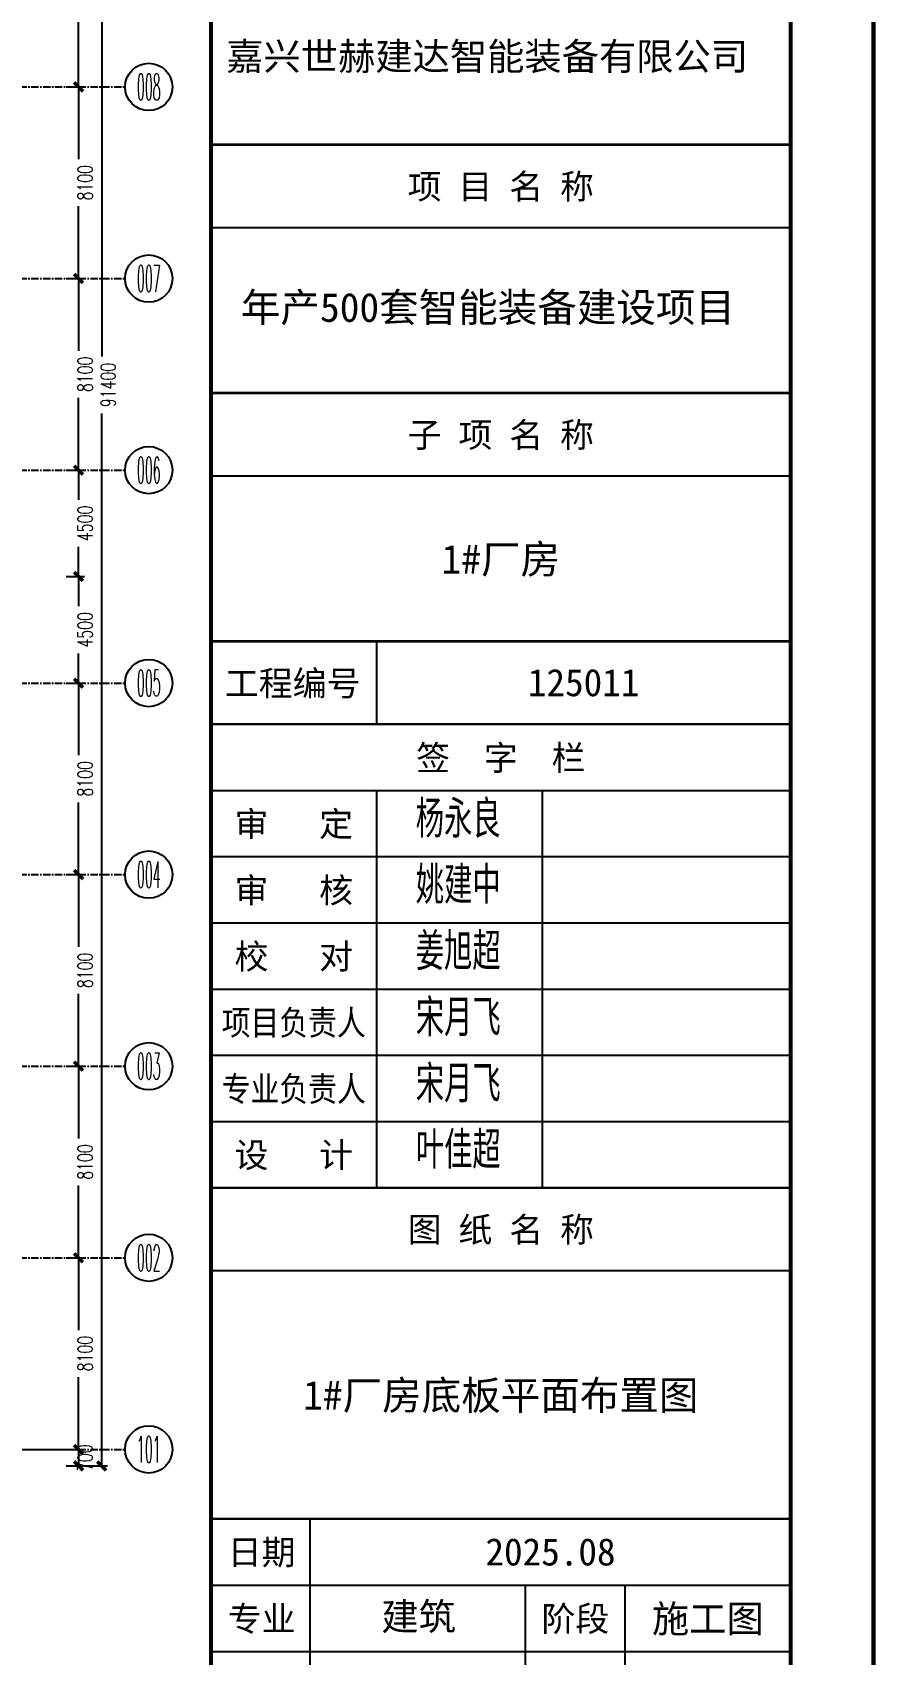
# Model space of a CAD drawing. Extents: x -599358 to 2865263, y -1062760 to 486533.
# Drawn here: x 486112 to 521743, y -888684 to -820106 of the extents above; entities that cross this region are included whole.
import ezdxf
from ezdxf.enums import TextEntityAlignment as Align

# ---------------------------------------------------------------- set-up
doc = ezdxf.new("R2010")
doc.units = 0
doc.linetypes.add('CENTER', pattern=[2, 1.25, -0.25, 0.25, -0.25])
doc.linetypes.add('DOTE', pattern=[2.42, 2, -0.2, 0.02, -0.2])
for name, color, linetype in [('0-cxFrame', 155, 'Continuous'), ('3符号', 173, 'Continuous'), ('A-AXIS-DOTE', 14, 'DOTE'), ('DIM', 173, 'Continuous'), ('DOTE', 1, 'CENTER'), ('qianming', 155, 'Continuous')]:
    doc.layers.add(name, color=color, linetype=linetype)
doc.layers.add('0-cxText', color=131, linetype='Continuous', lineweight=25)
doc.styles.add('_TCH_AXIS', font='COMPLEX', dxfattribs={"bigfont": 'GBCBIG'})
doc.styles.add('BZHZ', font='bzxw', dxfattribs={"width": 0.8, "bigfont": 'bzhz'})
doc.styles.add('cx_biaoti', font='')
doc.styles.add('cx_tuming', font='simhei.ttf')
doc.styles.add('cx_tuqian1', font='宋体.shx')
doc.styles.add('DHTEXT-1', font='romans.shx', dxfattribs={"width": 0.7, "bigfont": 'chinese.shx'})
doc.styles.add('黑体', font='simhei.ttf')
doc.styles.get('cx_biaoti').set_extended_font_data('SimSun')
doc.dimstyles.new('ZN250', dxfattribs={"dimscale": 250, "dimtxt": 2.5, "dimasz": 1.5, "dimexe": 1, "dimexo": 2, "dimgap": 0.9, "dimtad": 1, "dimdec": 0, "dimdsep": 46, "dimtxsty": 'DHTEXT-1', "dimblk": 'ARCHTICK', "dimcen": 2.5, "dimclrd": 173, "dimclre": 173, "dimclrt": 7, "dimazin": 2, "dimtfac": 1, "dimtdec": 0, "dimtix": 1, "dimtmove": 2, "dimatfit": 3, "dimfxl": 0, "dimarcsym": 0})

# ---------------------------------------------------------------- blocks, each defined once
blk = doc.blocks.new('_ArchTick')
at = {"color": 0, "linetype": 'ByBlock', "const_width": 0.4}
blk.add_lwpolyline([(-0.5, -0.5), (0.5, 0.5)], dxfattribs=at)
blk = doc.blocks.new('*D1095')
at = {"layer": 'Defpoints', "color": 0, "ltscale": 2500, "transparency": 16777216}
for p in [(487043, -814311), (487043, -822411), (488059, -822411)]:
    blk.add_point(p, dxfattribs=at)
at = {"layer": 'DIM', "color": 173, "linetype": 'ByBlock', "lineweight": -2, "ltscale": 2500, "transparency": 16777216}
for p, q in [((487543, -814311), (488309, -814311)), ((488059, -814311), (488059, -817366)), ((488059, -822411), (488059, -819357)), ((487543, -822411), (488309, -822411))]:
    blk.add_line(p, q, dxfattribs=at)
at = {"layer": 'DIM', "color": 173, "lineweight": -2, "ltscale": 2500, "transparency": 16777216, "xscale": 375, "yscale": 375, "zscale": 375}
for p, rotation in [((488059, -814311), 90), ((488059, -822411), 270)]:
    blk.add_blockref('_ArchTick', p, dxfattribs=dict(at, rotation=rotation))
at = {"layer": 'DIM', "color": 7, "ltscale": 2500, "transparency": 16777216, "insert": (488334, -818361), "char_height": 625, "attachment_point": 5, "rotation": 90, "style": 'DHTEXT-1'}
blk.add_mtext('8100', dxfattribs=at)
blk = doc.blocks.new('*D1096')
at = {"layer": 'Defpoints', "color": 0, "ltscale": 2500, "transparency": 16777216}
for p in [(487043, -822411), (487043, -830511), (488059, -830511)]:
    blk.add_point(p, dxfattribs=at)
at = {"layer": 'DIM', "color": 173, "linetype": 'ByBlock', "lineweight": -2, "ltscale": 2500, "transparency": 16777216}
for p, q in [((487543, -822411), (488309, -822411)), ((488059, -822411), (488059, -825466)), ((488059, -830511), (488059, -827457)), ((487543, -830511), (488309, -830511))]:
    blk.add_line(p, q, dxfattribs=at)
at = {"layer": 'DIM', "color": 173, "lineweight": -2, "ltscale": 2500, "transparency": 16777216, "xscale": 375, "yscale": 375, "zscale": 375}
for p, rotation in [((488059, -822411), 90), ((488059, -830511), 270)]:
    blk.add_blockref('_ArchTick', p, dxfattribs=dict(at, rotation=rotation))
at = {"layer": 'DIM', "color": 7, "ltscale": 2500, "transparency": 16777216, "insert": (488334, -826461), "char_height": 625, "attachment_point": 5, "rotation": 90, "style": 'DHTEXT-1'}
blk.add_mtext('8100', dxfattribs=at)
blk = doc.blocks.new('*D1097')
at = {"layer": 'Defpoints', "color": 0, "ltscale": 2500, "transparency": 16777216}
for p in [(487043, -830511), (487043, -838611), (488059, -838611)]:
    blk.add_point(p, dxfattribs=at)
at = {"layer": 'DIM', "color": 173, "linetype": 'ByBlock', "lineweight": -2, "ltscale": 2500, "transparency": 16777216}
for p, q in [((487543, -830511), (488309, -830511)), ((488059, -830511), (488059, -833566)), ((488059, -838611), (488059, -835557)), ((487543, -838611), (488309, -838611))]:
    blk.add_line(p, q, dxfattribs=at)
at = {"layer": 'DIM', "color": 173, "lineweight": -2, "ltscale": 2500, "transparency": 16777216, "xscale": 375, "yscale": 375, "zscale": 375}
for p, rotation in [((488059, -830511), 90), ((488059, -838611), 270)]:
    blk.add_blockref('_ArchTick', p, dxfattribs=dict(at, rotation=rotation))
at = {"layer": 'DIM', "color": 7, "ltscale": 2500, "transparency": 16777216, "insert": (488334, -834561), "char_height": 625, "attachment_point": 5, "rotation": 90, "style": 'DHTEXT-1'}
blk.add_mtext('8100', dxfattribs=at)
blk = doc.blocks.new('*D1098')
at = {"layer": 'Defpoints', "color": 0, "ltscale": 2500, "transparency": 16777216}
for p in [(487043, -838611), (487043, -843111), (488059, -843111)]:
    blk.add_point(p, dxfattribs=at)
at = {"layer": 'DIM', "color": 173, "linetype": 'ByBlock', "lineweight": -2, "ltscale": 2500, "transparency": 16777216}
for p, q in [((487543, -838611), (488309, -838611)), ((488059, -838611), (488059, -839866)), ((488059, -843111), (488059, -841857)), ((487543, -843111), (488309, -843111))]:
    blk.add_line(p, q, dxfattribs=at)
at = {"layer": 'DIM', "color": 173, "lineweight": -2, "ltscale": 2500, "transparency": 16777216, "xscale": 375, "yscale": 375, "zscale": 375}
for p, rotation in [((488059, -838611), 90), ((488059, -843111), 270)]:
    blk.add_blockref('_ArchTick', p, dxfattribs=dict(at, rotation=rotation))
at = {"layer": 'DIM', "color": 7, "ltscale": 2500, "transparency": 16777216, "insert": (488334, -840861), "char_height": 625, "attachment_point": 5, "rotation": 90, "style": 'DHTEXT-1'}
blk.add_mtext('4500', dxfattribs=at)
blk = doc.blocks.new('*D1099')
at = {"layer": 'Defpoints', "color": 0, "ltscale": 2500, "transparency": 16777216}
for p in [(487043, -843111), (487043, -847611), (488059, -847611)]:
    blk.add_point(p, dxfattribs=at)
at = {"layer": 'DIM', "color": 173, "linetype": 'ByBlock', "lineweight": -2, "ltscale": 2500, "transparency": 16777216}
for p, q in [((487543, -843111), (488309, -843111)), ((488059, -843111), (488059, -844366)), ((488059, -847611), (488059, -846357)), ((487543, -847611), (488309, -847611))]:
    blk.add_line(p, q, dxfattribs=at)
at = {"layer": 'DIM', "color": 173, "lineweight": -2, "ltscale": 2500, "transparency": 16777216, "xscale": 375, "yscale": 375, "zscale": 375}
for p, rotation in [((488059, -843111), 90), ((488059, -847611), 270)]:
    blk.add_blockref('_ArchTick', p, dxfattribs=dict(at, rotation=rotation))
at = {"layer": 'DIM', "color": 7, "ltscale": 2500, "transparency": 16777216, "insert": (488334, -845361), "char_height": 625, "attachment_point": 5, "rotation": 90, "style": 'DHTEXT-1'}
blk.add_mtext('4500', dxfattribs=at)
blk = doc.blocks.new('*D1100')
at = {"layer": 'Defpoints', "color": 0, "ltscale": 2500, "transparency": 16777216}
for p in [(487043, -847611), (487043, -855711), (488059, -855711)]:
    blk.add_point(p, dxfattribs=at)
at = {"layer": 'DIM', "color": 173, "linetype": 'ByBlock', "lineweight": -2, "ltscale": 2500, "transparency": 16777216}
for p, q in [((487543, -847611), (488309, -847611)), ((488059, -847611), (488059, -850666)), ((488059, -855711), (488059, -852657)), ((487543, -855711), (488309, -855711))]:
    blk.add_line(p, q, dxfattribs=at)
at = {"layer": 'DIM', "color": 173, "lineweight": -2, "ltscale": 2500, "transparency": 16777216, "xscale": 375, "yscale": 375, "zscale": 375}
for p, rotation in [((488059, -847611), 90), ((488059, -855711), 270)]:
    blk.add_blockref('_ArchTick', p, dxfattribs=dict(at, rotation=rotation))
at = {"layer": 'DIM', "color": 7, "ltscale": 2500, "transparency": 16777216, "insert": (488334, -851661), "char_height": 625, "attachment_point": 5, "rotation": 90, "style": 'DHTEXT-1'}
blk.add_mtext('8100', dxfattribs=at)
blk = doc.blocks.new('*D1101')
at = {"layer": 'Defpoints', "color": 0, "ltscale": 2500, "transparency": 16777216}
for p in [(487043, -855711), (487043, -863811), (488059, -863811)]:
    blk.add_point(p, dxfattribs=at)
at = {"layer": 'DIM', "color": 173, "linetype": 'ByBlock', "lineweight": -2, "ltscale": 2500, "transparency": 16777216}
for p, q in [((487543, -855711), (488309, -855711)), ((488059, -855711), (488059, -858766)), ((488059, -863811), (488059, -860757)), ((487543, -863811), (488309, -863811))]:
    blk.add_line(p, q, dxfattribs=at)
at = {"layer": 'DIM', "color": 173, "lineweight": -2, "ltscale": 2500, "transparency": 16777216, "xscale": 375, "yscale": 375, "zscale": 375}
for p, rotation in [((488059, -855711), 90), ((488059, -863811), 270)]:
    blk.add_blockref('_ArchTick', p, dxfattribs=dict(at, rotation=rotation))
at = {"layer": 'DIM', "color": 7, "ltscale": 2500, "transparency": 16777216, "insert": (488334, -859761), "char_height": 625, "attachment_point": 5, "rotation": 90, "style": 'DHTEXT-1'}
blk.add_mtext('8100', dxfattribs=at)
blk = doc.blocks.new('*D1102')
at = {"layer": 'Defpoints', "color": 0, "ltscale": 2500, "transparency": 16777216}
for p in [(487043, -863811), (487043, -871911), (488059, -871911)]:
    blk.add_point(p, dxfattribs=at)
at = {"layer": 'DIM', "color": 173, "linetype": 'ByBlock', "lineweight": -2, "ltscale": 2500, "transparency": 16777216}
for p, q in [((487543, -863811), (488309, -863811)), ((488059, -863811), (488059, -866866)), ((488059, -871911), (488059, -868857)), ((487543, -871911), (488309, -871911))]:
    blk.add_line(p, q, dxfattribs=at)
at = {"layer": 'DIM', "color": 173, "lineweight": -2, "ltscale": 2500, "transparency": 16777216, "xscale": 375, "yscale": 375, "zscale": 375}
for p, rotation in [((488059, -863811), 90), ((488059, -871911), 270)]:
    blk.add_blockref('_ArchTick', p, dxfattribs=dict(at, rotation=rotation))
at = {"layer": 'DIM', "color": 7, "ltscale": 2500, "transparency": 16777216, "insert": (488334, -867861), "char_height": 625, "attachment_point": 5, "rotation": 90, "style": 'DHTEXT-1'}
blk.add_mtext('8100', dxfattribs=at)
blk = doc.blocks.new('*D1103')
at = {"layer": 'Defpoints', "color": 0, "ltscale": 2500, "transparency": 16777216}
for p in [(487043, -871911), (487043, -880011), (488059, -880011)]:
    blk.add_point(p, dxfattribs=at)
at = {"layer": 'DIM', "color": 173, "linetype": 'ByBlock', "lineweight": -2, "ltscale": 2500, "transparency": 16777216}
for p, q in [((487543, -871911), (488309, -871911)), ((488059, -871911), (488059, -874966)), ((488059, -880011), (488059, -876957)), ((487543, -880011), (488309, -880011))]:
    blk.add_line(p, q, dxfattribs=at)
at = {"layer": 'DIM', "color": 173, "lineweight": -2, "ltscale": 2500, "transparency": 16777216, "xscale": 375, "yscale": 375, "zscale": 375}
for p, rotation in [((488059, -871911), 90), ((488059, -880011), 270)]:
    blk.add_blockref('_ArchTick', p, dxfattribs=dict(at, rotation=rotation))
at = {"layer": 'DIM', "color": 7, "ltscale": 2500, "transparency": 16777216, "insert": (488334, -875961), "char_height": 625, "attachment_point": 5, "rotation": 90, "style": 'DHTEXT-1'}
blk.add_mtext('8100', dxfattribs=at)
blk = doc.blocks.new('*D1104')
at = {"layer": 'Defpoints', "color": 0, "ltscale": 2500, "transparency": 16777216}
for p in [(487043, -880011), (487043, -880711), (488059, -880711)]:
    blk.add_point(p, dxfattribs=at)
at = {"layer": 'DIM', "color": 173, "linetype": 'ByBlock', "lineweight": -2, "ltscale": 2500, "transparency": 16777216}
for p, q in [((487543, -880011), (488309, -880011)), ((488059, -880011), (488059, -880711)), ((487543, -880711), (488309, -880711))]:
    blk.add_line(p, q, dxfattribs=at)
at = {"layer": 'DIM', "color": 173, "lineweight": -2, "ltscale": 2500, "transparency": 16777216, "xscale": 375, "yscale": 375, "zscale": 375}
for p, rotation in [((488059, -880011), 90), ((488059, -880711), 270)]:
    blk.add_blockref('_ArchTick', p, dxfattribs=dict(at, rotation=rotation))
at = {"layer": 'DIM', "color": 7, "ltscale": 2500, "transparency": 16777216, "insert": (488334, -880361), "char_height": 625, "attachment_point": 5, "rotation": 90, "style": 'DHTEXT-1'}
blk.add_mtext('700', dxfattribs=at)
blk = doc.blocks.new('*D1107')
at = {"layer": 'Defpoints', "color": 0, "ltscale": 2500, "transparency": 16777216}
for p in [(487143, -789311), (487143, -880711), (489039, -880711)]:
    blk.add_point(p, dxfattribs=at)
at = {"layer": 'DIM', "color": 173, "linetype": 'ByBlock', "lineweight": -2, "ltscale": 2500, "transparency": 16777216}
for p, q in [((487643, -789311), (489289, -789311)), ((489039, -789311), (489039, -833807)), ((489039, -880711), (489039, -836216)), ((487643, -880711), (489289, -880711))]:
    blk.add_line(p, q, dxfattribs=at)
at = {"layer": 'DIM', "color": 173, "lineweight": -2, "ltscale": 2500, "transparency": 16777216, "xscale": 375, "yscale": 375, "zscale": 375}
for p, rotation in [((489039, -789311), 90), ((489039, -880711), 270)]:
    blk.add_blockref('_ArchTick', p, dxfattribs=dict(at, rotation=rotation))
at = {"layer": 'DIM', "color": 7, "ltscale": 2500, "transparency": 16777216, "insert": (489314, -835011), "char_height": 625, "attachment_point": 5, "rotation": 90, "style": 'DHTEXT-1'}
blk.add_mtext('91400', dxfattribs=at)
blk = doc.blocks.new('卓越-轴号')
blk.add_circle((0, 0), 4)
at = {"color": 0, "style": '_TCH_AXIS', "width": 1.041667, "flags": 8}
blk.add_attdef('A', text='', height=4.48, dxfattribs=at).set_placement((-2, -2.24), (2, -2.24), align=Align.FIT)
blk = doc.blocks.new('343')
at = {"layer": 'DOTE', "ltscale": 250}
for p, q in [((1153449, -145823), (1177919, -145823)), ((1153449, -153923), (1177919, -153923)), ((1153449, -162023), (1177919, -162023)), ((1153449, -171023), (1177919, -171023)), ((1153449, -179123), (1177919, -179123)), ((1153449, -187223), (1177919, -187223)), ((1153449, -195323), (1177919, -195323)), ((1153449, -203423), (1177919, -203423))]:
    blk.add_line(p, q, dxfattribs=at)
blk = doc.blocks.new('zjcx_lan_qianzi(Dragon)')
for p, q in [((-7000, 4800), (0, 4800)), ((-5000, 4800), (-5000, 0)), ((-3000, 4800), (-3000, 0)), ((-7000, 4000), (0, 4000)), ((-7000, 3200), (0, 3200)), ((-7000, 2400), (0, 2400)), ((-7000, 1600), (0, 1600)), ((-7000, 800), (0, 800))]:
    blk.add_line(p, q)
at = {"const_width": 30}
blk.add_lwpolyline([(-7000, 5600), (0, 5600)], dxfattribs=at)
blk.add_lwpolyline([(-7000, 5600), (0, 5600), (0, 0), (-7000, 0)], close=True, dxfattribs=at)
at = {"style": 'cx_biaoti'}
for s, p in [('签  字  栏', (-3500, 5200)), ('审   定', (-6000, 4400)), ('审   核', (-6000, 3600)), ('校   对', (-6000, 2800)), ('设   计', (-6000, 400))]:
    blk.add_text(s, height=300, dxfattribs=at).set_placement(p, align=Align.MIDDLE)
at = {"style": 'cx_biaoti', "width": 0.85}
for s, p in [('项目负责人', (-6000, 2000)), ('专业负责人', (-6000, 1200))]:
    blk.add_text(s, height=300, dxfattribs=at).set_placement(p, align=Align.MIDDLE)
blk = doc.blocks.new('T-签字(Dragon)')
at = {"layer": '0-cxFrame'}
blk.add_blockref('zjcx_lan_qianzi(Dragon)', (0, 0), dxfattribs=at)
at = {"layer": 'qianming', "style": 'BZHZ', "width": 0.8}
for s, p in [('杨永良', (-4014, 4478)), ('姚建中', (-4014, 3678)), ('姜旭超', (-4014, 2878)), ('宋月飞', (-4014, 2078)), ('宋月飞', (-4014, 1278)), ('叶佳超', (-4014, 478))]:
    blk.add_text(s, height=450, dxfattribs=at).set_placement(p, align=Align.MIDDLE)
blk = doc.blocks.new('zjcx_lan_tuming(Dragon)')
for p, q in [((-7000, 8400), (0, 8400)), ((-5800, 3000), (-5800, 5400)), ((-7000, 4600), (0, 4600)), ((-3200, 3000), (-3200, 4600)), ((-2000, 3000), (-2000, 4600)), ((-7000, 3800), (0, 3800))]:
    blk.add_line(p, q)
at = {"const_width": 30}
for points in [[(-7000, 9400), (0, 9400)], [(-7000, 5400), (0, 5400)], [(-7000, 3000), (0, 3000)], [(-7000, 0), (0, 0)]]:
    blk.add_lwpolyline(points, dxfattribs=at)
blk.add_lwpolyline([(-7000, 9400), (0, 9400), (0, 0), (-7000, 0)], close=True)
at = {"style": 'cx_biaoti'}
for s, p in [('图 纸 名 称', (-3500, 8900)), ('日期', (-6388, 5000)), ('专业', (-6388, 4200)), ('阶段', (-2600, 4200)), ('图号', (-6388, 3400)), ('版次', (-2600, 3400))]:
    blk.add_text(s, height=300, dxfattribs=at).set_placement(p, align=Align.MIDDLE)
for s, p in [('出图人章', (-6316, 2607)), ('二维码区请勿遮挡', (-3609, 2607)), ('未按规定盖章本图无效', (-5013, 120))]:
    blk.add_text(s, height=200, dxfattribs=at).set_placement(p)
blk = doc.blocks.new('T-图签(Dragon)')
blk.add_blockref('zjcx_lan_tuming(Dragon)', (0, 0))
at = {"color": 3, "style": 'cx_biaoti'}
for s, p in [('2025.08', (-2900, 5000)), ('建筑 ', (-4380, 4228)), ('施工图', (-1000, 4200))]:
    blk.add_text(s, height=330, dxfattribs=at).set_placement(p, align=Align.MIDDLE)
blk = doc.blocks.new('zjcx_lan_xiangmu(Dragon)')
for p, q in [((-7000, 9000), (0, 9000)), ((-7000, 6000), (0, 6000)), ((-7000, 3000), (0, 3000)), ((-5000, 1000), (-5000, 0))]:
    blk.add_line(p, q)
at = {"const_width": 30}
for points in [[(-7000, 10000), (0, 10000)], [(-7000, 7000), (0, 7000)], [(-7000, 7000), (0, 7000)], [(-7000, 4000), (0, 4000)], [(-7000, 4000), (0, 4000)], [(-7000, 1000), (0, 1000)], [(-7000, 0), (0, 0)]]:
    blk.add_lwpolyline(points, dxfattribs=at)
blk.add_lwpolyline([(-7000, 10000), (0, 10000), (0, 0), (-7000, 0)], close=True)
at = {"style": 'cx_biaoti'}
for s, p in [('建 设 单 位', (-3500, 9500)), ('项 目 名 称', (-3500, 6500)), ('子 项 名 称', (-3500, 3500)), ('工程编号', (-6013, 500))]:
    blk.add_text(s, height=300, dxfattribs=at).set_placement(p, align=Align.MIDDLE)
blk = doc.blocks.new('T-项目(Dragon)')
blk.add_blockref('zjcx_lan_xiangmu(Dragon)', (0, 0))
at = {"color": 3, "style": 'cx_tuming'}
for s, height, p in [('嘉兴世赫建达智能装备有限公司', 330, (-6816, 7901)), ('年产500套智能装备建设项目 ', 350, (-6638, 4859))]:
    blk.add_text(s, height=height, dxfattribs=at).set_placement(p)
blk = doc.blocks.new('zjcx_T2(Dragon)')
at = {"layer": '0-cxFrame', "const_width": 50}
blk.add_lwpolyline([(-7000, 40000), (0, 40000), (0, 0), (-7000, 0)], close=True, dxfattribs=at)
at = {"layer": '0-cxFrame'}
for name, p in [('T-项目(Dragon)', (0, 15000)), ('T-签字(Dragon)', (0, 9400)), ('T-图签(Dragon)', (0, 0))]:
    blk.add_blockref(name, p, dxfattribs=at)
blk = doc.blocks.new('TK22.A2 L(Dragon)')
at = {"layer": '0-cxFrame', "color": 7, "const_width": 0.5}
blk.add_lwpolyline([(0, 0), (-594, 0), (-594, 420), (0, 420)], close=True, dxfattribs=at)
at = {"layer": '0-cxFrame', "const_width": 0.5}
for points in [[(-80, 10), (-574, 10), (-574, 410), (-80, 410)], [(-10, 10), (-80, 10), (-80, 410), (-10, 410)]]:
    blk.add_lwpolyline(points, close=True, dxfattribs=at)
at = {"layer": '0-cxFrame', "xscale": 0.01, "yscale": 0.01, "zscale": 0.01}
blk.add_blockref('zjcx_T2(Dragon)', (-10, 10), dxfattribs=at)
at = {"style": '黑体', "flags": 4}
blk.add_attdef('图幅', text='', height=3.3, dxfattribs=at).set_placement((-40, 3), align=Align.RIGHT)
at = {"layer": '0-cxText', "flags": 4}
for tag, height, style, p in [('建设单位', 3.5, 'cx_tuming', (-45, 240)), ('项目名称', 3.5, 'cx_tuming', (-45, 210)), ('子项名称', 3.5, 'cx_tuming', (-45, 180)), ('工程编号', 3.3, 'cx_tuqian1', (-35, 165)), ('图名1', 3.5, 'cx_tuming', (-45, 87)), ('图名2', 3.5, 'cx_tuming', (-45, 79)), ('图名3', 3.5, 'cx_tuming', (-45, 71)), ('出图日期', 3.3, 'cx_tuqian1', (-39, 60)), ('专业', 3.3, 'cx_tuqian1', (-55, 52)), ('图号', 3.3, 'cx_tuqian1', (-55, 44)), ('版次', 3.3, 'cx_tuqian1', (-20, 44))]:
    blk.add_attdef(tag, text='', height=height, dxfattribs=dict(at, style=style)).set_placement(p, align=Align.MIDDLE)
at = {"layer": 'Defpoints', "color": 6, "flags": 4}
for tag, height, style, p in [('tufu', 3.3, '黑体', (-12, 12)), ('dwfname', 4, 'cx_tuqian1', (-80, 3))]:
    blk.add_attdef(tag, text='', height=height, dxfattribs=dict(at, style=style)).set_placement(p, align=Align.RIGHT)

msp = doc.modelspace()

# ---------------------------------------------------------------- linework, layer by layer
at = {"layer": 'A-AXIS-DOTE'}
msp.add_line((465558.9, -880011.4), (487938.2, -880011.4), dxfattribs=at)

# ---------------------------------------------------------------- block references
at = {"layer": '0-cxFrame'}
ref = msp.add_blockref('TK22.A2 L(Dragon)', (521655.5, -905349.4), dxfattribs=dict(at, xscale=350, yscale=350, zscale=350))
ref.add_attrib('子项名称', '1#厂房', dxfattribs={"layer": '0-cxText', "height": 1225, "style": 'cx_tuming'}).set_placement((505905.5, -842349.4), align=Align.MIDDLE)
ref.add_attrib('图名2', '1#厂房底板平面布置图', dxfattribs={"layer": '0-cxText', "height": 1225, "style": 'cx_tuming'}).set_placement((505905.5, -877699.4), align=Align.MIDDLE)
ref.add_attrib('工程编号', '125011', dxfattribs={"layer": '0-cxText', "height": 1155, "style": 'cx_tuqian1'}).set_placement((509405.5, -847599.4), align=Align.MIDDLE)
at = {"layer": '3符号', "color": 7}
ref = msp.add_blockref('卓越-轴号', (491028.2, -822410.3), dxfattribs=dict(at, xscale=250, yscale=250, zscale=250))
ref.add_attrib('A', '008', dxfattribs={"layer": '0', "color": 0, "height": 1120, "style": '_TCH_AXIS', "width": 0.347222}).set_placement((490528.2, -822970.3), (491528.2, -822970.3), align=Align.FIT)
ref = msp.add_blockref('卓越-轴号', (491028.2, -830510.3), dxfattribs=dict(at, xscale=250, yscale=250, zscale=250))
ref.add_attrib('A', '007', dxfattribs={"layer": '0', "color": 0, "height": 1120, "style": '_TCH_AXIS', "width": 0.347222}).set_placement((490528.2, -831070.3), (491528.2, -831070.3), align=Align.FIT)
ref = msp.add_blockref('卓越-轴号', (491028.2, -838610.3), dxfattribs=dict(at, xscale=250, yscale=250, zscale=250))
ref.add_attrib('A', '006', dxfattribs={"layer": '0', "color": 0, "height": 1120, "style": '_TCH_AXIS', "width": 0.347222}).set_placement((490528.2, -839170.3), (491528.2, -839170.3), align=Align.FIT)
ref = msp.add_blockref('卓越-轴号', (491028.2, -847610.3), dxfattribs=dict(at, xscale=250, yscale=250, zscale=250))
ref.add_attrib('A', '005', dxfattribs={"layer": '0', "color": 0, "height": 1120, "style": '_TCH_AXIS', "width": 0.347222}).set_placement((490528.2, -848170.3), (491528.2, -848170.3), align=Align.FIT)
ref = msp.add_blockref('卓越-轴号', (491028.2, -855710.3), dxfattribs=dict(at, xscale=250, yscale=250, zscale=250))
ref.add_attrib('A', '004', dxfattribs={"layer": '0', "color": 0, "height": 1120, "style": '_TCH_AXIS', "width": 0.334821}).set_placement((490528.2, -856270.3), (491528.2, -856270.3), align=Align.FIT)
ref = msp.add_blockref('卓越-轴号', (491028.2, -863810.3), dxfattribs=dict(at, xscale=250, yscale=250, zscale=250))
ref.add_attrib('A', '003', dxfattribs={"layer": '0', "color": 0, "height": 1120, "style": '_TCH_AXIS', "width": 0.347222}).set_placement((490528.2, -864370.3), (491528.2, -864370.3), align=Align.FIT)
ref = msp.add_blockref('卓越-轴号', (491028.2, -871910.3), dxfattribs=dict(at, xscale=250, yscale=250, zscale=250))
ref.add_attrib('A', '002', dxfattribs={"layer": '0', "color": 0, "height": 1120, "style": '_TCH_AXIS', "width": 0.347222}).set_placement((490528.2, -872470.3), (491528.2, -872470.3), align=Align.FIT)
ref = msp.add_blockref('卓越-轴号', (491028.2, -880010.3), dxfattribs=dict(at, xscale=250, yscale=250, zscale=250))
ref.add_attrib('A', '101', dxfattribs={"layer": '0', "color": 0, "height": 1120, "style": '_TCH_AXIS', "width": 0.426136}).set_placement((490528.2, -880570.3), (491528.2, -880570.3), align=Align.FIT)
at = {"layer": 'DOTE', "linetype": 'ByBlock'}
msp.add_blockref('343', (-687890.5, -676588.3), dxfattribs=at)

# ---------------------------------------------------------------- dimensions: what is measured, and where the dimension line sits
at = {"layer": 'DIM', "ltscale": 2500}
for base, p1, p2, picture, middle in [((489038.6, -880711.4), (487143.1, -789311.4), (487143.1, -880711.4), '*D1107', (489313.6, -835011.4)), ((488058.9, -822411.4), (487043.1, -814311.4), (487043.1, -822411.4), '*D1095', (488333.9, -818361.4)), ((488058.9, -830511.4), (487043.1, -822411.4), (487043.1, -830511.4), '*D1096', (488333.9, -826461.4)), ((488058.9, -838611.4), (487043.1, -830511.4), (487043.1, -838611.4), '*D1097', (488333.9, -834561.4)), ((488058.9, -843111.4), (487043.1, -838611.4), (487043.1, -843111.4), '*D1098', (488333.9, -840861.4)), ((488058.9, -847611.4), (487043.1, -843111.4), (487043.1, -847611.4), '*D1099', (488333.9, -845361.4)), ((488058.9, -855711.4), (487043.1, -847611.4), (487043.1, -855711.4), '*D1100', (488333.9, -851661.4)), ((488058.9, -863811.4), (487043.1, -855711.4), (487043.1, -863811.4), '*D1101', (488333.9, -859761.4)), ((488058.9, -871911.4), (487043.1, -863811.4), (487043.1, -871911.4), '*D1102', (488333.9, -867861.4)), ((488058.9, -880011.4), (487043.1, -871911.4), (487043.1, -880011.4), '*D1103', (488333.9, -875961.4)), ((488058.9, -880711.4), (487043.1, -880011.4), (487043.1, -880711.4), '*D1104', (488333.9, -880361.4))]:
    dim = msp.add_linear_dim(base=base, p1=p1, p2=p2, angle=270, dimstyle='ZN250', dxfattribs=at)
    dim.commit()
    dim.dimension.update_dxf_attribs({"geometry": picture, "text_midpoint": middle, "dimtype": 161})

doc.saveas('drawing.dxf')
